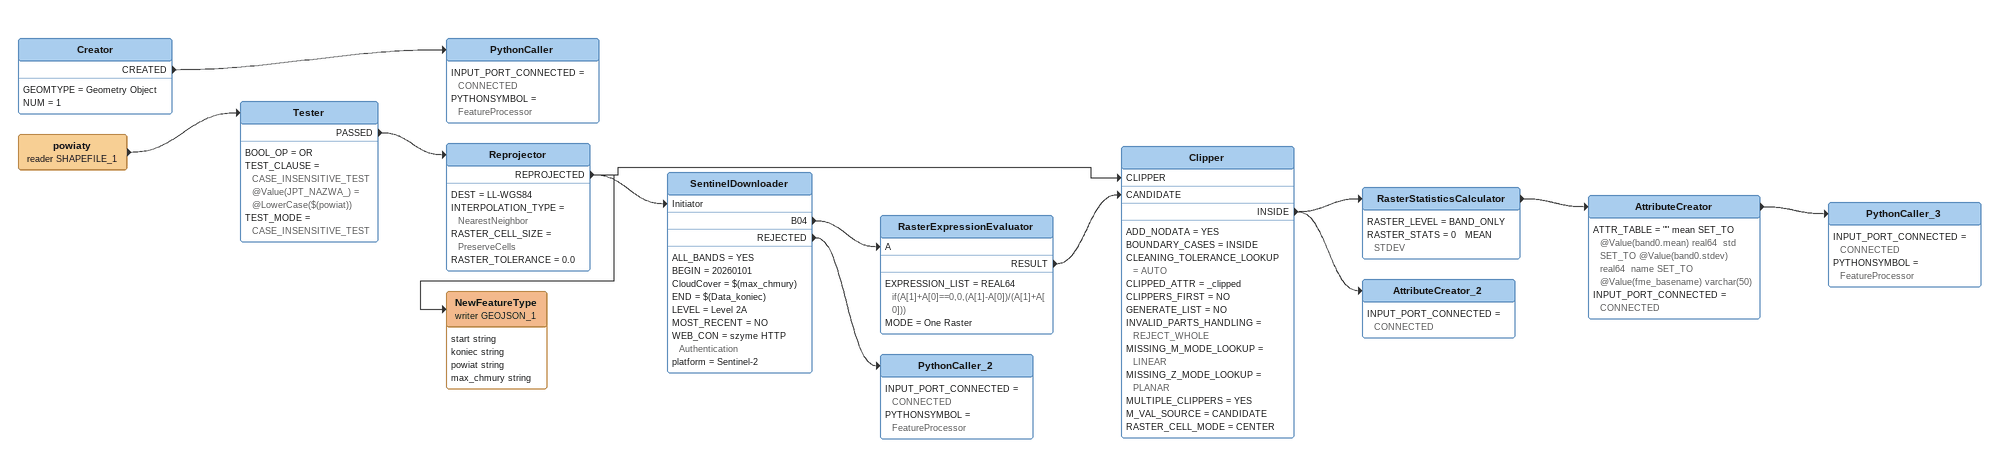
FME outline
Creator
    GEOMTYPE = Geometry Object
    NUM = 1
    CREATED -> PythonCaller
PythonCaller
    INPUT_PORT_CONNECTED = CONNECTED
    PYTHONSYMBOL = FeatureProcessor
powiaty (reader SHAPEFILE_1)
    -> Tester
Tester
    BOOL_OP = OR
    TEST_CLAUSE = CASE_INSENSITIVE_TEST @Value(JPT_NAZWA_) = @LowerCase($(powiat))
    TEST_MODE = CASE_INSENSITIVE_TEST
    PASSED -> Reprojector
Reprojector
    DEST = LL-WGS84
    INTERPOLATION_TYPE = NearestNeighbor
    RASTER_CELL_SIZE = PreserveCells
    RASTER_TOLERANCE = 0.0
    REPROJECTED -> NewFeatureType (writer GEOJSON_1)
    REPROJECTED -> SentinelDownloader [Initiator]
    REPROJECTED -> Clipper [CLIPPER]
SentinelDownloader
    ALL_BANDS = YES
    BEGIN = 20260101
    CloudCover = $(max_chmury)
    END = $(Data_koniec)
    LEVEL = Level 2A
    MOST_RECENT = NO
    WEB_CON = szyme HTTP Authentication
    platform = Sentinel-2
    B04 -> RasterExpressionEvaluator [A]
    REJECTED -> PythonCaller_2
RasterExpressionEvaluator
    EXPRESSION_LIST = REAL64 if(A[1]+A[0]==0,0,(A[1]-A[0])/(A[1]+A[0]))
    MODE = One Raster
    RESULT -> Clipper [CANDIDATE]
Clipper
    ADD_NODATA = YES
    BOUNDARY_CASES = INSIDE
    CLEANING_TOLERANCE_LOOKUP = AUTO
    CLIPPED_ATTR = _clipped
    CLIPPERS_FIRST = NO
    GENERATE_LIST = NO
    INVALID_PARTS_HANDLING = REJECT_WHOLE
    MISSING_M_MODE_LOOKUP = LINEAR
    MISSING_Z_MODE_LOOKUP = PLANAR
    MULTIPLE_CLIPPERS = YES
    M_VAL_SOURCE = CANDIDATE
    RASTER_CELL_MODE = CENTER
    INSIDE -> RasterStatisticsCalculator
    INSIDE -> AttributeCreator_2
RasterStatisticsCalculator
    RASTER_LEVEL = BAND_ONLY
    RASTER_STATS = 0   MEAN   STDEV
    -> AttributeCreator
AttributeCreator
    ATTR_TABLE = "" mean SET_TO @Value(band0.mean) real64  std SET_TO @Value(band0.stdev) real64  name SET_TO @Value(fme_basename) varchar(50)
    INPUT_PORT_CONNECTED = CONNECTED
    -> PythonCaller_3
PythonCaller_3
    INPUT_PORT_CONNECTED = CONNECTED
    PYTHONSYMBOL = FeatureProcessor
AttributeCreator_2
    INPUT_PORT_CONNECTED = CONNECTED
PythonCaller_2
    INPUT_PORT_CONNECTED = CONNECTED
    PYTHONSYMBOL = FeatureProcessor
NewFeatureType (writer GEOJSON_1)
    attributes: start string, koniec string, powiat string, max_chmury string
